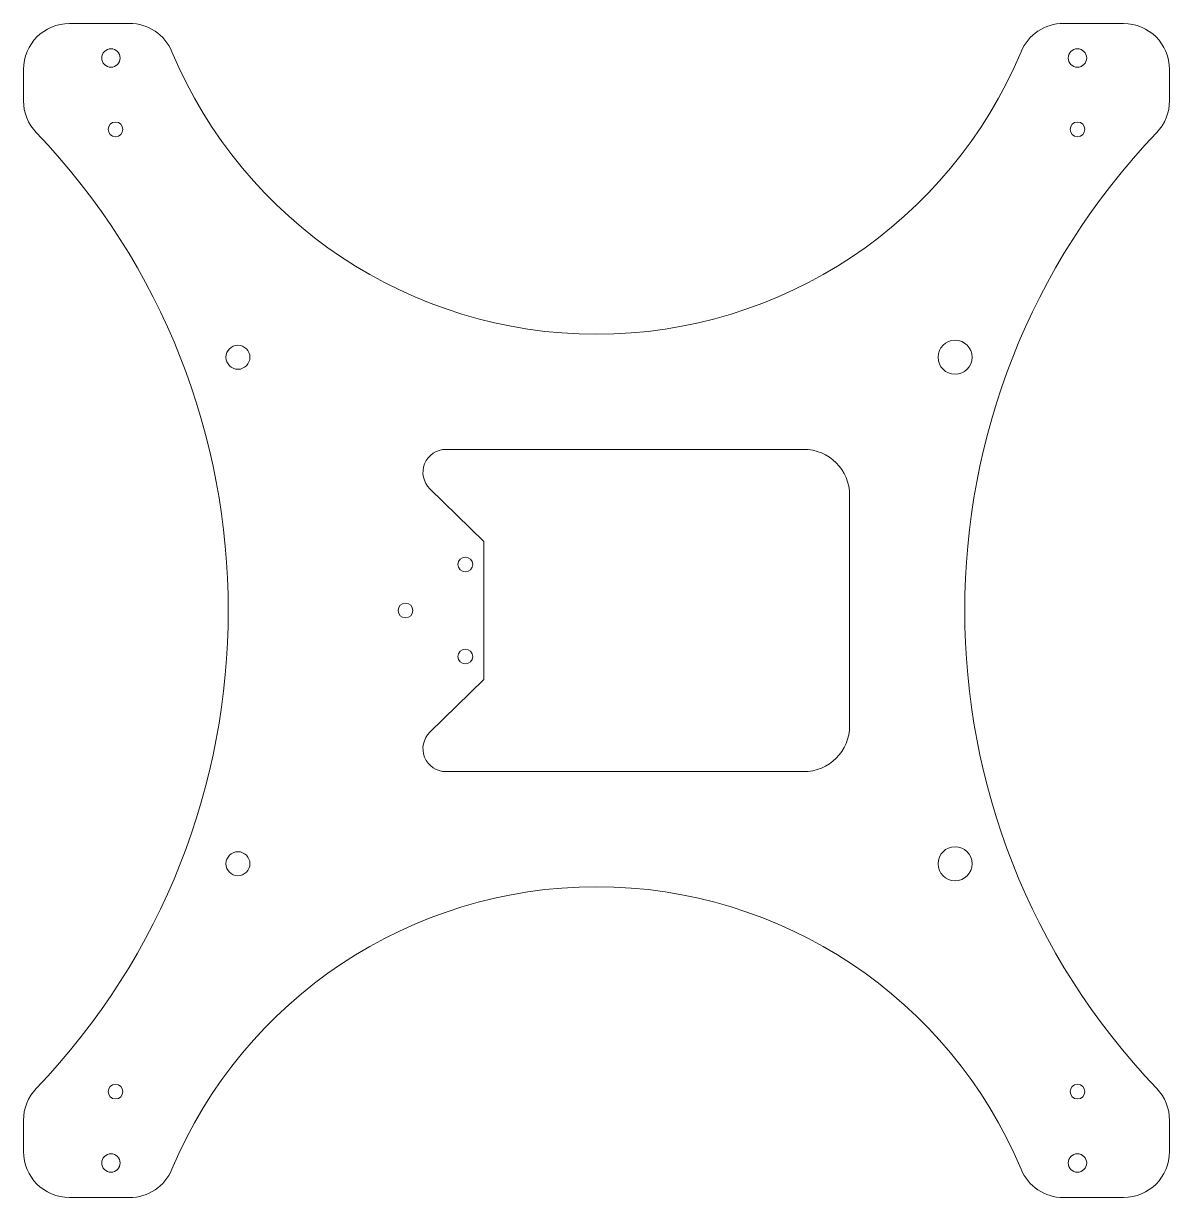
# Model space of a CAD drawing. Header units: millimetres. Extents: x -125 to 125, y -128 to 128.
import ezdxf

# ---------------------------------------------------------------- set-up
doc = ezdxf.new("R2010")
doc.units = ezdxf.units.MM

msp = doc.modelspace()

# ---------------------------------------------------------------- linework, layer by layer
at = {"color": 7, "linetype": 'Continuous', "lineweight": 15}
for p, q in [((-101.46, 127.5), (-114.5, 127.5)), ((114.5, 127.5), (101.46, 127.5)), ((-124.5, 117.5), (-124.5, 110.72)), ((124.5, 110.72), (124.5, 117.5)), ((45, 35), (-32.71, 35)), ((-24.5, 15), (-36.21, 26.42)), ((55, -25), (55, 25)), ((-24.5, -15), (-24.5, 15)), ((-36.21, -26.42), (-24.5, -15)), ((-32.71, -35), (45, -35)), ((-124.5, -110.72), (-124.5, -117.5)), ((124.5, -117.5), (124.5, -110.72)), ((-114.5, -127.5), (-101.46, -127.5)), ((101.46, -127.5), (114.5, -127.5))]:
    msp.add_line(p, q, dxfattribs=at)
for centre, radius in [((-105.5, 120), 2), ((104.5, 120), 2), ((-104.5, 104.5), 1.6), ((104.5, 104.5), 1.6), ((77.9, 55), 3.7), ((-77.9, 55), 2.6), ((-28.5, 10), 1.6), ((-41.5, 0), 1.6), ((-28.5, -10), 1.6), ((-77.9, -55), 2.6), ((77.9, -55), 3.7), ((-104.5, -104.5), 1.6), ((104.5, -104.5), 1.6), ((-105.5, -120), 2), ((104.5, -120), 2)]:
    msp.add_circle(centre, radius, dxfattribs=at)
for centre, radius, start, end in [((-114.5, 117.5), 10, 90, 180), ((-101.46, 117.5), 10, 22.7284, 90), ((101.46, 117.5), 10, 90, 157.2716), ((114.5, 117.5), 10, 0, 90), ((0, 160), 100, 202.7284, 337.2716), ((-114.5, 110.72), 10, 180, 223.7905), ((114.5, 110.72), 10, 316.2095, 0), ((-230, 0), 150, 316.2095, 43.7905), ((230, 0), 150, 136.2095, 223.7905), ((-32.71, 30), 5, 90, 225.7073), ((45, 25), 10, 0, 90), ((45, -25), 10, 270, 0), ((-32.71, -30), 5, 134.2927, 270), ((0, -160), 100, 22.7284, 157.2716), ((-114.5, -110.72), 10, 136.2095, 180), ((114.5, -110.72), 10, 0, 43.7905), ((-114.5, -117.5), 10, 180, 270), ((114.5, -117.5), 10, 270, 0), ((-101.46, -117.5), 10, 270, 337.2716), ((101.46, -117.5), 10, 202.7284, 270)]:
    msp.add_arc(centre, radius, start, end, dxfattribs=at)

doc.saveas('drawing.dxf')
